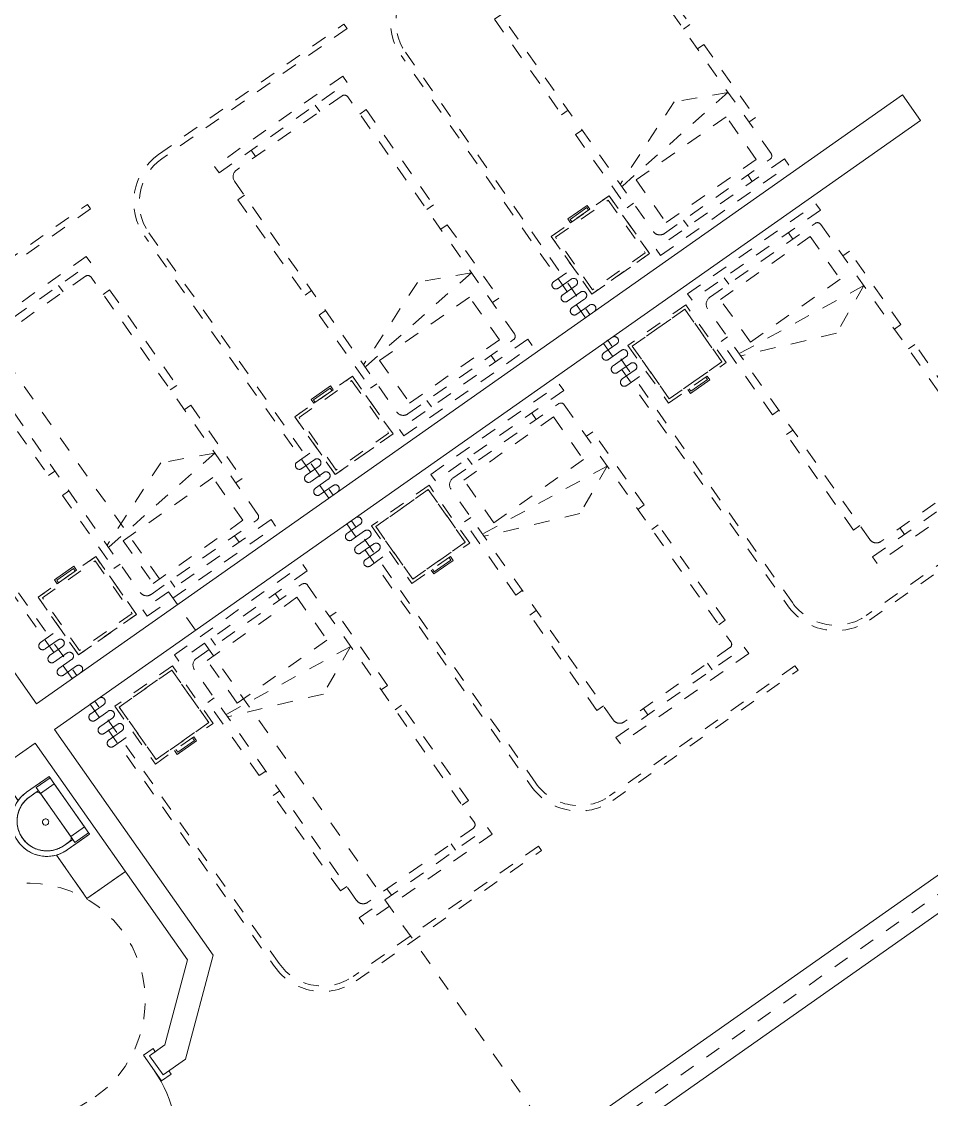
# Model space of a CAD drawing. Extents: x 274235 to 276654, y 142848 to 144425.
# Drawn here: x 276132.98 to 276138.78, y 143177.71 to 143184.59 of the extents above; entities that cross this region are included whole.
import ezdxf

# ---------------------------------------------------------------- set-up
doc = ezdxf.new("R2010")
doc.units = 0
doc.header["$LTSCALE"] = 1.5
for name, pattern in [('ACM-G-CENTER', [50.8, 31.75, -6.35, 6.35, -6.35]), ('ATDASH', [1.5875, 0.79375, -0.79375]), ('DASH', [0.35, 0.25, -0.1]), ('Hidden 1_16_', [2.38125, 1.5875, -0.79375])]:
    doc.linetypes.add(name, pattern=pattern)
doc.layers.get('0').update_dxf_attribs({"linetype": 'CONTINUOUS', "lineweight": 0})
for name, color, linetype, lineweight in [('_ACM-A-DETL', 7, 'CONTINUOUS', 5), ('_ACM-A-DOOR', 1, 'CONTINUOUS', 5), ('_ACM-A-EQPM', 3, 'CONTINUOUS', 5), ('_ACM-A-FLOR-SPCL', 1, 'CONTINUOUS', 5), ('_ACM-A-FLOR-WDWK', 1, 'CONTINUOUS', 5), ('_ACM-A-GRID', 3, 'CONTINUOUS', 5), ('_ACM-A-WALL-FULL', 6, 'CONTINUOUS', 13)]:
    doc.layers.add(name, color=color, linetype=linetype, lineweight=lineweight)

# ---------------------------------------------------------------- blocks, each defined once
blk = doc.blocks.new('LOCKER_2_drawers_open_under_lockable_mobile - FQSN-051-2091571-F5_Working')
at = {"layer": '_ACM-A-FLOR-WDWK'}
for p, q in [((75, 235), (-75, 235)), ((-75, 235), (-75, 205)), ((-65, 205), (-65, 225)), ((-65, 225), (65, 225)), ((65, 205), (65, 225)), ((75, 205), (75, 235))]:
    blk.add_line(p, q, dxfattribs=at)
at = {"layer": '_ACM-A-FLOR-WDWK', "linetype": 'DASH'}
for p, q in [((225, 205), (-225, 205)), ((-225, 205), (-225, -245)), ((225, 205), (-225, 205)), ((-225, 205), (-225, -245)), ((205, 185), (-205, 185)), ((-205, 185), (-205, -225)), ((-205, -225), (-205, 185)), ((-205, 185), (205, 185)), ((205, -225), (205, 185)), ((205, 185), (205, -225)), ((225, -245), (225, 205)), ((225, -245), (225, 205)), ((-225, -245), (225, -245)), ((-225, -245), (225, -245)), ((-205, -225), (205, -225)), ((205, -225), (-205, -225))]:
    blk.add_line(p, q, dxfattribs=at)
blk = doc.blocks.new('BED_patient1 - MMBE-010_2100D-2091575-F5_Working')
at = {"layer": '_ACM-A-FLOR-WDWK', "linetype": 'DASH'}
for p, q in [((-500, 2050), (-500, 2100)), ((-500, 2100), (500, 2100)), ((500, 2050), (500, 2100)), ((500, 2050), (-500, 2050)), ((-424.2, 2000), (399.2, 2000)), ((-250, 2000), (-250, 2050)), ((250, 2000), (250, 2050)), ((-450, 125.8), (-450, 1974.2)), ((450, 1949.2), (450, 150.8)), ((-450, 1840), (-500, 1840)), ((-500, 1840), (-500, 1096.5)), ((450, 1840), (500, 1840)), ((500, 1840), (500, 1096.5)), ((-500, 1096.5), (-450, 1096.5)), ((500, 1096.5), (450, 1096.5)), ((-450, 941.5), (-500, 941.5)), ((-500, 941.5), (-500, 370.9)), ((450, 941.5), (500, 941.5)), ((500, 941.5), (500, 370.9)), ((-450, 603), (-133, 751.2)), ((-133, 751.2), (450, 518.2)), ((-450, 603.1), (450, 500.8)), ((-350, 150), (-350, 482.7)), ((-350, 482.7), (350, 482.7)), ((350, 482.7), (350, 150)), ((-500, 370.9), (-450, 370.9)), ((500, 370.9), (450, 370.9)), ((350, 150), (-350, 150)), ((399.2, 100), (-424.2, 100)), ((-250, 50), (-250, 100)), ((250, 50), (250, 100)), ((-500, 50), (-500, 0)), ((-500, 50), (500, 50)), ((500, 50), (500, 0)), ((500, 0), (-500, 0))]:
    blk.add_line(p, q, dxfattribs=at)
for centre, radius, start, end in [((-424.2, 1974.2), 25.8, 90, 180), ((399.2, 1949.2), 50.8, 360, 90), ((399.2, 150.8), 50.8, 270, 360), ((-424.2, 125.8), 25.8, 180, 270)]:
    blk.add_arc(centre, radius, start, end, dxfattribs=at)
blk = doc.blocks.new('BASIN_ensuite - HYBA-002-2487867-F5_Working')
at = {"layer": '_ACM-A-FLOR-SPCL'}
for p, q in [((-228.5, -175), (-228.5, 0)), ((-228.5, 0), (221.5, 0)), ((-228.5, 0), (-228.5, -107)), ((-217.5, 0), (-226.6, 0)), ((-170.5, 0), (-217.5, 0)), ((-217.5, 0), (-217.5, -107)), ((-170.5, 0), (163.5, 0)), ((-170.5, -107), (-170.5, 0)), ((210.5, 0), (163.5, 0)), ((163.5, 0), (163.5, -107)), ((219.6, 0), (210.5, 0)), ((210.5, 0), (210.5, -107)), ((221.5, -175), (221.5, 0)), ((221.5, -107), (221.5, 0)), ((546.5, 50), (546.5, -250)), ((-228.5, -107), (-228.5, -175)), ((-217.5, -107), (-170.5, -107)), ((-193.5, -175), (-193.5, -107)), ((-193.5, -175), (-193.5, -132)), ((163.5, -107), (-170.5, -107)), ((-168.5, -107), (161.5, -107)), ((163.5, -107), (210.5, -107)), ((186.5, -107), (186.5, -175)), ((186.5, -175), (186.5, -132)), ((221.5, -175), (221.5, -107)), ((-215.6, -250), (-453.5, -250)), ((546.5, -250), (208.6, -250))]:
    blk.add_line(p, q, dxfattribs=at)
at = {"layer": '_ACM-A-FLOR-SPCL', "linetype": 'DASH'}
for p, q in [((-228.5, -175), (-228.5, 0)), ((221.5, 0), (221.5, -175)), ((546.5, -250), (546.5, 50)), ((-453.5, -250), (-214.6, -250)), ((208.6, -250), (546.5, -250))]:
    blk.add_line(p, q, dxfattribs=at)
at = {"layer": '_ACM-A-FLOR-SPCL', "flags": 128}
for points in [[(-228.5, -175), (-228.3, -184), (-227.8, -193), (-226.9, -201.9), (-225.6, -210.8), (-224, -219.7), (-222.1, -228.5), (-219.7, -237.2), (-217.1, -245.8), (-214.1, -254.3), (-210.7, -262.6), (-207.1, -270.8), (-203.1, -278.9), (-198.8, -286.8), (-194.1, -294.5), (-189.2, -302), (-184, -309.4), (-178.5, -316.5), (-172.7, -323.4), (-166.6, -330), (-160.3, -336.4), (-153.7, -342.5), (-146.9, -348.4), (-139.8, -354), (-132.5, -359.3), (-125.1, -364.3), (-117.4, -369), (-109.5, -373.4), (-101.5, -377.5), (-93.4, -381.3), (-85, -384.7), (-76.6, -387.8), (-68, -390.6), (-59.3, -393), (-50.6, -395), (-41.7, -396.7), (-32.8, -398.1), (-23.9, -399.1), (-14.9, -399.7), (-5.9, -400), (3.1, -399.9), (12.1, -399.5), (21, -398.7), (29.9, -397.5), (38.8, -396), (47.6, -394.1), (56.3, -391.9), (65, -389.3), (73.5, -386.4), (81.9, -383.2), (90.1, -379.6), (98.2, -375.7), (106.2, -371.5), (114, -366.9), (121.5, -362.1), (128.9, -356.9), (136.1, -351.5), (143, -345.7), (149.7, -339.8), (156.2, -333.5), (162.4, -327), (168.4, -320.2), (174, -313.2), (179.4, -306), (184.5, -298.6), (189.3, -291), (193.8, -283.2), (198, -275.2), (201.8, -267.1), (205.3, -258.8), (208.5, -250.4), (211.3, -241.8), (213.8, -233.2), (216, -224.5), (217.8, -215.6), (219.2, -206.8), (220.3, -197.8), (221.1, -188.8), (221.4, -179.9), (221.5, -175)], [(186.5, -175), (186.3, -182.6), (185.9, -190.2), (185.1, -197.7), (184.1, -205.3), (182.7, -212.7), (181.1, -220.2), (179.1, -227.5), (176.9, -234.8), (174.3, -241.9), (171.5, -249), (168.4, -255.9), (165, -262.7), (161.4, -269.4), (157.5, -275.9), (153.3, -282.3), (148.9, -288.5), (144.2, -294.5), (139.3, -300.3), (134.2, -305.9), (128.9, -311.3), (123.3, -316.5), (117.6, -321.4), (111.6, -326.2), (105.5, -330.6), (99.2, -334.9), (92.7, -338.9), (86.1, -342.6), (79.3, -346), (72.4, -349.2), (65.3, -352.1), (58.2, -354.7), (51, -357), (43.7, -359.1), (36.3, -360.8), (28.8, -362.2), (21.3, -363.4), (13.7, -364.2), (6.1, -364.8), (-1.4, -365), (-9, -364.9), (-16.6, -364.5), (-24.2, -363.9), (-31.7, -362.9), (-39.2, -361.6), (-46.7, -360), (-54, -358.2), (-61.3, -356), (-68.5, -353.5), (-75.6, -350.8), (-82.6, -347.8), (-89.4, -344.5), (-96.1, -340.9), (-102.7, -337.1), (-109.1, -333), (-115.3, -328.6), (-121.4, -324), (-127.2, -319.2), (-132.9, -314.1), (-138.4, -308.8), (-143.6, -303.3), (-148.6, -297.6), (-153.4, -291.7), (-158, -285.6), (-162.3, -279.4), (-166.3, -272.9), (-170.1, -266.4), (-173.6, -259.6), (-176.9, -252.8), (-179.8, -245.8), (-182.5, -238.6), (-184.9, -231.4), (-187, -224.1), (-188.9, -216.8), (-190.4, -209.3), (-191.6, -201.8), (-192.5, -194.3), (-193.1, -186.7), (-193.5, -179.1), (-193.5, -175)], [(-193.5, -175), (-193.3, -182.6), (-192.9, -190.2), (-192.1, -197.7), (-191.1, -205.3), (-189.7, -212.7), (-188.1, -220.2), (-186.1, -227.5), (-183.9, -234.8), (-181.3, -241.9), (-178.5, -249), (-175.4, -255.9), (-172, -262.7), (-168.4, -269.4), (-164.5, -275.9), (-160.3, -282.3), (-155.9, -288.5), (-151.2, -294.5), (-146.3, -300.3), (-141.2, -305.9), (-135.9, -311.3), (-130.3, -316.5), (-124.6, -321.4), (-118.6, -326.2), (-112.5, -330.6), (-106.2, -334.9), (-99.7, -338.9), (-93.1, -342.6), (-86.3, -346), (-79.4, -349.2), (-72.3, -352.1), (-65.2, -354.7), (-58, -357), (-50.7, -359.1), (-43.3, -360.8), (-35.8, -362.2), (-28.3, -363.4), (-20.7, -364.2), (-13.1, -364.8), (-5.6, -365), (2, -364.9), (9.6, -364.5), (17.2, -363.9), (24.7, -362.9), (32.2, -361.6), (39.7, -360), (47, -358.2), (54.3, -356), (61.5, -353.5), (68.6, -350.8), (75.6, -347.8), (82.4, -344.5), (89.1, -340.9), (95.7, -337.1), (102.1, -333), (108.3, -328.6), (114.4, -324), (120.2, -319.2), (125.9, -314.1), (131.4, -308.8), (136.6, -303.3), (141.6, -297.6), (146.4, -291.7), (151, -285.6), (155.3, -279.4), (159.3, -272.9), (163.1, -266.4), (166.6, -259.6), (169.9, -252.8), (172.8, -245.8), (175.5, -238.6), (177.9, -231.4), (180, -224.1), (181.9, -216.8), (183.4, -209.3), (184.6, -201.8), (185.5, -194.3), (186.1, -186.7), (186.5, -179.1), (186.5, -175)]]:
    blk.add_lwpolyline(points, dxfattribs=at)
at = {"layer": '_ACM-A-FLOR-SPCL'}
for centre, radius, start, end in [((-168.5, -132), 25, 90, 180), ((161.5, -132), 25, 360, 90), ((-3.5, -175), 225, 180, 0), ((-3.5, -175), 190, 180, 0), ((-3.5, -185.2), 20, 360, 180), ((-3.5, -185.2), 20, 0, 180), ((-3.5, -185.2), 20, 180, 360), ((-3.5, -185.2), 20, 180, 360)]:
    blk.add_arc(centre, radius, start, end, dxfattribs=at)
at = {"layer": '_ACM-A-FLOR-SPCL', "linetype": 'DASH'}
for centre, radius, start, end in [((-18.5, -175), 210, 180, 200.92483), ((-3.5, -175), 225, 340.52878, 0)]:
    blk.add_arc(centre, radius, start, end, dxfattribs=at)
blk = doc.blocks.new('LOCKER_2_drawers_open_under_lockable_mobile - FQSN-051-2020972-F5_Working')
at = {"layer": '_ACM-A-FLOR-WDWK', "linetype": 'DASH'}
for p, q in [((-225, -205), (-225, 245)), ((-225, 245), (225, 245)), ((225, 245), (-225, 245)), ((-225, 245), (-225, -205)), ((-205, -185), (-205, 225)), ((-205, 225), (205, 225)), ((-205, -185), (-205, 225)), ((-205, 225), (205, 225)), ((205, 225), (205, -185)), ((205, 225), (205, -185)), ((225, 245), (225, -205)), ((225, -205), (225, 245)), ((225, -205), (-225, -205)), ((-225, -205), (225, -205)), ((205, -185), (-205, -185)), ((205, -185), (-205, -185))]:
    blk.add_line(p, q, dxfattribs=at)
at = {"layer": '_ACM-A-FLOR-WDWK'}
for p, q in [((-75, -205), (-75, -235)), ((-65, -225), (-65, -205)), ((65, -225), (65, -205)), ((75, -235), (75, -205)), ((-75, -235), (75, -235)), ((65, -225), (-65, -225))]:
    blk.add_line(p, q, dxfattribs=at)
blk = doc.blocks.new('BED_patient1 - MMBE-010_2100D-2020948-F5_Working')
at = {"layer": '_ACM-A-FLOR-WDWK', "linetype": 'DASH'}
for p, q in [((-500, -50), (-500, 0)), ((500, 0), (-500, 0)), ((500, -50), (500, 0)), ((-500, -50), (500, -50)), ((-250, -50), (-250, -100)), ((250, -50), (250, -100)), ((-450, -125.8), (-450, -1974.2)), ((399.2, -100), (-424.2, -100)), ((350, -150), (-350, -150)), ((-350, -150), (-350, -482.7)), ((350, -482.7), (350, -150)), ((450, -1949.2), (450, -150.8)), ((-500, -941.5), (-500, -370.9)), ((-500, -370.9), (-450, -370.9)), ((500, -370.9), (450, -370.9)), ((500, -941.5), (500, -370.9)), ((-450, -603.1), (450, -500.8)), ((-350, -482.7), (350, -482.7)), ((-133, -751.2), (450, -518.2)), ((-450, -603), (-133, -751.2)), ((-450, -941.5), (-500, -941.5)), ((450, -941.5), (500, -941.5)), ((-500, -1840), (-500, -1096.5)), ((-500, -1096.5), (-450, -1096.5)), ((500, -1096.5), (450, -1096.5)), ((500, -1840), (500, -1096.5)), ((-450, -1840), (-500, -1840)), ((450, -1840), (500, -1840)), ((-500, -2050), (-500, -2100)), ((500, -2050), (-500, -2050)), ((-424.2, -2000), (399.2, -2000)), ((-250, -2000), (-250, -2050)), ((250, -2000), (250, -2050)), ((500, -2050), (500, -2100)), ((-500, -2100), (500, -2100))]:
    blk.add_line(p, q, dxfattribs=at)
for centre, radius, start, end in [((-424.2, -125.8), 25.8, 90, 180), ((399.2, -150.8), 50.8, 0, 90), ((-424.2, -1974.2), 25.8, 180, 270), ((399.2, -1949.2), 50.8, 270, 0)]:
    blk.add_arc(centre, radius, start, end, dxfattribs=at)
blk = doc.blocks.new('1020 Cubicle Curtain_ L Shaped - 1020 Cubicle Curtain_ L Shaped-2848163-F5_Working')
at = {"layer": '_ACM-A-EQPM', "linetype": 'ATDASH'}
for p, q in [((447.675, 2439.6875), (1892.075, 2439.6875)), ((1892.075, 2439.6875), (1892.075, 2404.7625)), ((1892.075, 2404.7625), (447.675, 2404.7625)), ((74.6125, 22.225), (74.6125, 2066.625)), ((109.5375, 2066.625), (109.5375, 22.225)), ((41.275, 327.025), (142.875, 327.025)), ((142.875, 276.225), (41.275, 276.225)), ((41.275, 225.425), (142.875, 225.425)), ((142.875, 174.625), (41.275, 174.625)), ((41.275, 123.825), (142.875, 123.825)), ((142.875, 73.025), (41.275, 73.025)), ((74.6125, 22.225), (109.5375, 22.225))]:
    blk.add_line(p, q, dxfattribs=at)
for centre, radius, start, end in [((447.675, 2066.625), 373.0625, 90, 180), ((447.675, 2066.625), 338.1375, 90, 180), ((41.275, 301.625), 25.4, 90, 270), ((142.875, 250.825), 25.4, 270, 90), ((41.275, 200.025), 25.4, 90, 270), ((142.875, 149.225), 25.4, 270, 90), ((41.275, 98.425), 25.4, 90, 270), ((142.875, 47.625), 25.4, 270, 90)]:
    blk.add_arc(centre, radius, start, end, dxfattribs=at)
blk = doc.blocks.new('1020 Cubicle Curtain_ L Shaped - 1020 Cubicle Curtain_ L Shaped-2848326-F5_Working')
at = {"layer": '_ACM-A-EQPM', "linetype": 'ATDASH'}
for p, q in [((74.6125, -22.225), (109.5375, -22.225)), ((74.6125, -22.225), (74.6125, -2066.625)), ((109.5375, -2066.625), (109.5375, -22.225)), ((142.875, -73.025), (41.275, -73.025)), ((41.275, -123.825), (142.875, -123.825)), ((142.875, -174.625), (41.275, -174.625)), ((41.275, -225.425), (142.875, -225.425)), ((142.875, -276.225), (41.275, -276.225)), ((41.275, -327.025), (142.875, -327.025)), ((1892.075, -2404.7625), (447.675, -2404.7625)), ((1892.075, -2439.6875), (1892.075, -2404.7625)), ((447.675, -2439.6875), (1892.075, -2439.6875))]:
    blk.add_line(p, q, dxfattribs=at)
for centre, radius, start, end in [((142.875, -47.625), 25.4, 270, 90), ((41.275, -98.425), 25.4, 90, 270), ((142.875, -149.225), 25.4, 270, 90), ((41.275, -200.025), 25.4, 90, 270), ((142.875, -250.825), 25.4, 270, 90), ((41.275, -301.625), 25.4, 90, 270), ((447.675, -2066.625), 373.0625, 180, 270), ((447.675, -2066.625), 338.1375, 180, 270)]:
    blk.add_arc(centre, radius, start, end, dxfattribs=at)
blk = doc.blocks.new('ACM_Door-Regular-Single-45D - 0923_800_ S-45-2487939-F5_Working')
at = {"layer": '_ACM-A-DOOR'}
for p, q in [((-193.9, 577.3), (391.7, -8.3)), ((420, 20), (-165.3, 605.3)), ((-420, 100), (-495, 100)), ((-495, 100), (-495, 75)), ((-495, 75), (-450, 75)), ((-450, 75), (-450, -75)), ((-420, -100), (-420, 100)), ((495, 100), (420, 100)), ((420, 100), (420, -100)), ((450, -75), (450, 75)), ((450, 75), (495, 75)), ((495, 75), (495, 100)), ((420, 20), (391.7, -8.3)), ((-450, -75), (-495, -75)), ((-495, -75), (-495, -100)), ((-495, -100), (-420, -100)), ((420, -100), (495, -100)), ((495, -75), (450, -75)), ((495, -100), (495, -75))]:
    blk.add_line(p, q, dxfattribs=at)
blk.add_arc((380, 20), 800, 132.97387, 180, dxfattribs=at)
blk = doc.blocks.new('5f0512')
at = {"layer": '_ACM-A-DETL', "linetype": 'Hidden 1_16_'}
for start, end in [(315, 119.5115099), (195.50621974, 315)]:
    blk.add_arc((-127341.7258, 22874.8888), 750, start, end, dxfattribs=at)
at = {"layer": '_ACM-A-GRID', "linetype": 'ACM-G-CENTER'}
for p, q in [((-159431.5795, 58124.1773), (-105974.307, 4666.9048)), ((-119975.0212, 26304.3723), (-140339.6965, 5939.697))]:
    blk.add_line(p, q, dxfattribs=at)
at = {"layer": '_ACM-A-WALL-FULL', "lineweight": 18}
for p, q in [((-122838.8036, 29521.7081), (-127611.7744, 24748.7373)), ((-122697.3822, 29380.2867), (-122838.8036, 29521.7081)), ((-127470.353, 24607.3159), (-122697.3822, 29380.2867)), ((-119868.9551, 26551.8596), (-126445.0482, 19975.7666)), ((-126303.6269, 19834.3452), (-119727.5338, 26410.4383)), ((-127611.7744, 24748.7373), (-128821.1742, 25958.1372)), ((-126226.6404, 23363.6034), (-127470.353, 24607.3159)), ((-128778.5005, 23299.1684), (-127576.419, 24501.2499)), ((-127576.419, 24501.2499), (-126382.1659, 23306.9968)), ((-126382.1659, 23306.9968), (-126431.1236, 22747.4076)), ((-126286.4527, 22679.9464), (-126226.6404, 23363.6034)), ((-126431.1236, 22747.4076), (-126515.7588, 22662.7723)), ((-126409.6928, 22556.7063), (-126286.4527, 22679.9464)), ((-126515.7588, 22662.7723), (-126409.6928, 22556.7063))]:
    blk.add_line(p, q, dxfattribs=at)
at = {"layer": '_ACM-A-DOOR', "rotation": 225.0000000000062}
blk.add_blockref('ACM_Door-Regular-Single-45D - 0923_800_ S-45-2487939-F5_Working', (-126780.9239, 22291.5412), dxfattribs=at)
at = {"layer": '_ACM-A-EQPM'}
for name, p, rotation in [('1020 Cubicle Curtain_ L Shaped - 1020 Cubicle Curtain_ L Shaped-2848163-F5_Working', (-124622.7986, 27706.2821), 44.99999999999277), ('1020 Cubicle Curtain_ L Shaped - 1020 Cubicle Curtain_ L Shaped-2848163-F5_Working', (-126037.0122, 26292.0686), 44.99999999999277), ('1020 Cubicle Curtain_ L Shaped - 1020 Cubicle Curtain_ L Shaped-2848326-F5_Working', (-124512.8082, 27596.2917), 45.00000000001964), ('1020 Cubicle Curtain_ L Shaped - 1020 Cubicle Curtain_ L Shaped-2848163-F5_Working', (-127451.2258, 24877.855), 44.99999999999277), ('1020 Cubicle Curtain_ L Shaped - 1020 Cubicle Curtain_ L Shaped-2848326-F5_Working', (-125927.0217, 26182.0781), 45.00000000001964), ('1020 Cubicle Curtain_ L Shaped - 1020 Cubicle Curtain_ L Shaped-2848326-F5_Working', (-127341.2353, 24767.8645), 45.00000000001964)]:
    blk.add_blockref(name, p, dxfattribs=dict(at, rotation=rotation))
at = {"layer": '_ACM-A-FLOR-SPCL', "rotation": 315.0000000000013}
blk.add_blockref('BASIN_ensuite - HYBA-002-2487867-F5_Working', (-127291.102, 24145.2222), dxfattribs=at)
at = {"layer": '_ACM-A-FLOR-WDWK'}
for name, p, rotation in [('BED_patient1 - MMBE-010_2100D-2020948-F5_Working', (-123828.7531, 28602.4693), 225.0000000000071), ('BED_patient1 - MMBE-010_2100D-2020948-F5_Working', (-125242.9666, 27188.2557), 225.0000000000071), ('BED_patient1 - MMBE-010_2100D-2091575-F5_Working', (-123616.621, 28390.3372), 225.0000000000053), ('LOCKER_2_drawers_open_under_lockable_mobile - FQSN-051-2020972-F5_Working', (-124585.3573, 28263.058), 225.0000000000066), ('LOCKER_2_drawers_open_under_lockable_mobile - FQSN-051-2091571-F5_Working', (-123956.0323, 27633.733), 225.0000000000058), ('BED_patient1 - MMBE-010_2100D-2020948-F5_Working', (-126657.1802, 25774.0421), 225.0000000000071), ('BED_patient1 - MMBE-010_2100D-2091575-F5_Working', (-125030.8346, 26976.1237), 225.0000000000053), ('LOCKER_2_drawers_open_under_lockable_mobile - FQSN-051-2020972-F5_Working', (-125999.5709, 26848.8444), 225.0000000000066), ('LOCKER_2_drawers_open_under_lockable_mobile - FQSN-051-2091571-F5_Working', (-125370.2459, 26219.5194), 225.0000000000058), ('BED_patient1 - MMBE-010_2100D-2091575-F5_Working', (-126445.0482, 25561.9101), 225.0000000000053), ('LOCKER_2_drawers_open_under_lockable_mobile - FQSN-051-2020972-F5_Working', (-127413.7845, 25434.6309), 225.0000000000066), ('LOCKER_2_drawers_open_under_lockable_mobile - FQSN-051-2091571-F5_Working', (-126784.4594, 24805.3058), 225.0000000000058)]:
    blk.add_blockref(name, p, dxfattribs=dict(at, rotation=rotation))

msp = doc.modelspace()

# ---------------------------------------------------------------- block references
at = {"xscale": 0.0009999999999999994, "yscale": 0.001, "zscale": 0.001, "rotation": 350.1075696352769}
msp.add_blockref('5f0512', (276254.5381, 143133.9317), dxfattribs=at)

doc.saveas('drawing.dxf')
